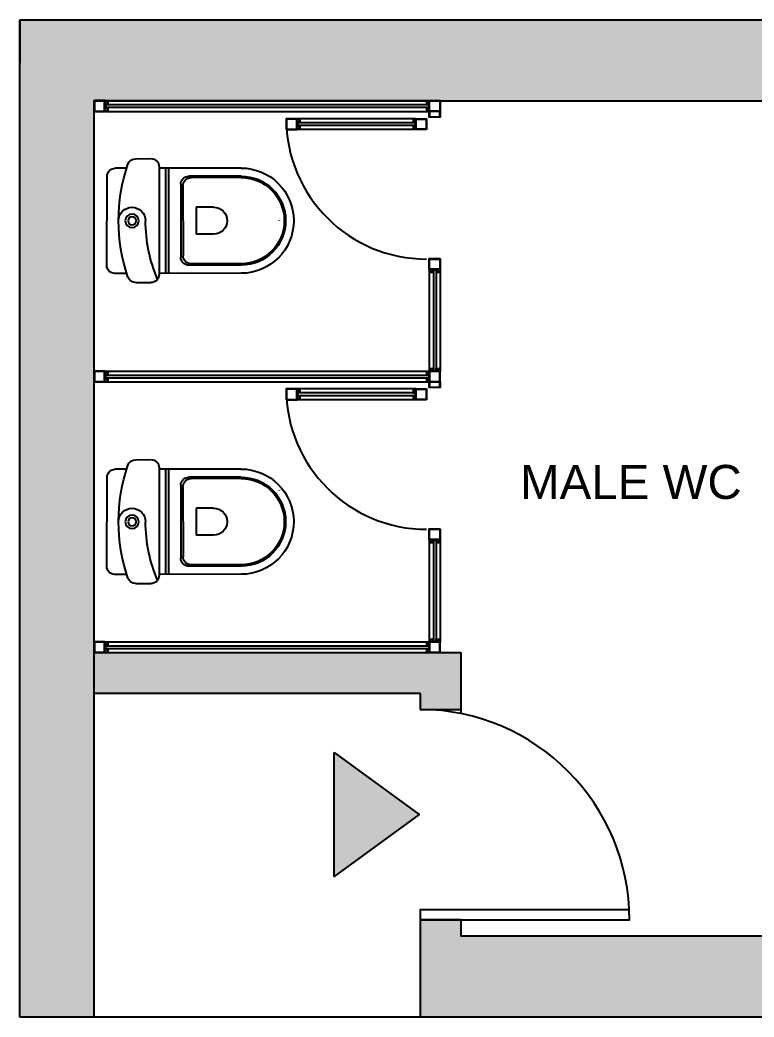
# Model space of a CAD drawing. Extents: x 128652 to 138698, y 161007 to 165865.
# Drawn here: x 128652 to 131372, y 161007 to 164701 of the extents above; entities that cross this region are included whole.
import ezdxf

# ---------------------------------------------------------------- set-up
doc = ezdxf.new("R2010")
doc.units = 0
doc.header["$LTSCALE"] = 25
for name, color, linetype in [('A-DOORS___FRAMES-G', 7, 'CONTINUOUS'), ('A-EXTERNAL_WALLS-G', 7, 'CONTINUOUS'), ('A-GROUND_FLOOR_WALLS', 7, 'CONTINUOUS'), ('A-TEXT', 7, 'CONTINUOUS'), ('A-WALL_HATCH', 254, 'CONTINUOUS'), ('WWW_CADBLOCKSFREE_COM', 7, 'CONTINUOUS')]:
    doc.layers.add(name, color=color, linetype=linetype)
doc.styles.get("Standard").update_dxf_attribs({"font": 'arial.ttf'})

# ---------------------------------------------------------------- blocks, each defined once
blk = doc.blocks.new('*U2')
at = {"layer": 'A-WALL_HATCH', "linetype": 'CONTINUOUS'}
for points in [[(128652.2, 161007.3), (128652.2, 164701), (128927.2, 161007.3)], [(128927.2, 161007.3), (128652.2, 164701), (128927.2, 164701)], [(128927.2, 164402.3), (128927.2, 164701), (128967.2, 164402.3)], [(128967.2, 164402.3), (128927.2, 164701), (128967.2, 164701)], [(128967.2, 164402.3), (128967.2, 164701), (130135.2, 164402.3)], [(130135.2, 164402.3), (128967.2, 164701), (130135.2, 164701)], [(130135.2, 164402.3), (130135.2, 164701), (130168.7, 164402.3)], [(130168.7, 164402.3), (130135.2, 164701), (130168.7, 164701)], [(130168.7, 164402.3), (130168.7, 164701), (130285.2, 164402.2)], [(130285.2, 164402.2), (130168.7, 164701), (130285.2, 164701)], [(130285.2, 164402.2), (130285.2, 164701), (132075.2, 164401.8)], [(132075.2, 164401.8), (130285.2, 164701), (132075.2, 164701)], [(128927.2, 162207.3), (128927.2, 162357.3), (128967.2, 162207.3)], [(128967.2, 162207.3), (128927.2, 162357.3), (128967.2, 162357.3)], [(128967.2, 162207.3), (128967.2, 162357.3), (130135.2, 162207.3)], [(130135.2, 162207.3), (128967.2, 162357.3), (130135.2, 162357.3)], [(130135.2, 162146.9), (130135.2, 162357.3), (130168.7, 162146.9)], [(130168.7, 162146.9), (130135.2, 162357.3), (130168.7, 162357.3)], [(130168.7, 162146.9), (130168.7, 162357.3), (130285.2, 162146.9)], [(130285.2, 162146.9), (130168.7, 162357.3), (130285.2, 162357.3)], [(130135.2, 161007.3), (130135.2, 161367.8), (130168.7, 161007.3)], [(130168.7, 161007.3), (130135.2, 161367.8), (130168.7, 161367.8)], [(130168.7, 161007.3), (130168.7, 161367.8), (130285.2, 161007.3)], [(130285.2, 161007.3), (130168.7, 161367.8), (130285.2, 161367.8)], [(130285.2, 161007.3), (130285.2, 161307.3), (132075.2, 161007.3)], [(132075.2, 161007.3), (130285.2, 161307.3), (132075.2, 161307.3)]]:
    blk.add_solid(points, dxfattribs=at)
blk = doc.blocks.new('WCOLUM')
at = {"layer": 'WWW_CADBLOCKSFREE_COM'}
for p, q in [((-19.25, 50.27), (-19.29, 19.88)), ((-16.25, 50.27), (-16.27, 30.92)), ((-15.75, 50.27), (-15.77, 31.76)), ((16.25, 50.22), (16.23, 31.72)), ((16.75, 50.22), (16.73, 30.87)), ((19.75, 50.22), (19.71, 19.88)), ((-4.76, 40.07), (-4.77, 33.57)), ((5.24, 40.06), (5.23, 33.55)), ((5.23, 33.55), (-4.77, 33.57)), ((13.72, 27.87), (-13.28, 27.91)), ((13.22, 28.72), (-12.78, 28.76)), ((19.71, 23.34), (-19.29, 23.4)), ((19.71, 22.21), (-19.29, 22.26)), ((20.22, 19.88), (-19.67, 19.88)), ((-22.68, 11.17), (-22.67, 16.88)), ((23.21, 11.15), (23.22, 16.87)), ((-19.31, 7.88), (-19.31, 3.5)), ((19.69, 7.83), (19.69, 3.6)), ((-16.32, 0.49), (16.68, 0.6))]:
    blk.add_line(p, q, dxfattribs=at)
for radius in [2.5, 1.5]:
    blk.add_circle((0.2, 9.86), radius, dxfattribs=at)
for centre, radius, start, end in [((0.25, 50.24), 19.5, 359.9159, 179.9159), ((0.25, 50.24), 16.5, 359.9159, 179.9159), ((0.25, 50.24), 16, 359.9159, 179.9159), ((0.24, 40.06), 5, 359.9159, 179.9159), ((-13.27, 30.91), 3, 179.9159, 269.9159), ((-12.77, 31.76), 3, 179.9159, 269.9159), ((13.23, 31.72), 3, 269.9159, 359.9159), ((13.73, 30.87), 3, 269.9159, 359.9159), ((-19.67, 16.88), 3, 89.9961, 179.9159), ((0.28, 69.86), 55, 246.7686, 269.9159), ((20.22, 16.88), 3, 359.9159, 89.9961), ((0.2, 9.86), 5, 269.9159, 89.9159), ((-19.68, 11.16), 3, 179.9159, 251.2183), ((20.21, 11.15), 3, 288.75, 359.9159), ((0.28, 69.86), 65, 251.2183, 288.75), ((-16.31, 3.49), 3, 179.9159, 269.9159), ((16.69, 3.6), 3, 269.9159, 359.9159)]:
    blk.add_arc(centre, radius, start, end, dxfattribs=at)
blk = doc.blocks.new('*U6')
at = {"layer": 'A-GROUND_FLOOR_WALLS', "color": 252, "linetype": 'CONTINUOUS'}
blk.add_solid([(129816.1, 161527.8), (129816.1, 161986.8), (130131.8, 161757.3)], dxfattribs=at)

msp = doc.modelspace()

# ---------------------------------------------------------------- linework, layer by layer
at = {"layer": 'A-DOORS___FRAMES-G', "linetype": 'CONTINUOUS'}
msp.add_lwpolyline([(130135.2, 161367.8), (130910, 161367.8), (130909.2, 161404.8), (130135.2, 161404.8)], close=True, dxfattribs=at)
msp.add_arc((130130.9, 161367.7), 779.2, 0.004, 89.6811, dxfattribs=at)
at = {"layer": 'A-EXTERNAL_WALLS-G', "color": 7}
for p, q in [((128652.2, 161007.3), (128652.2, 164701)), ((128652.2, 164701), (135142.2, 164701)), ((128927.2, 164401), (135442.2, 164401)), ((128927.2, 161007.3), (128927.2, 164401)), ((130285.2, 162357.3), (130285.2, 162131.5)), ((130135.2, 162207.3), (130135.2, 162146.9)), ((130135.2, 161404.8), (130135.2, 161007.3)), ((130285.2, 161367.8), (130285.2, 161307.3)), ((132075.2, 161307.3), (130285.2, 161307.3)), ((128927.2, 161007.3), (128652.2, 161007.3)), ((132225.2, 161007.3), (130135.2, 161007.3))]:
    msp.add_line(p, q, dxfattribs=at)
at = {"layer": 'A-EXTERNAL_WALLS-G'}
for p, q in [((128652.2, 164701), (128652.2, 164541)), ((128927.2, 162357.3), (130285.2, 162357.3)), ((128927.2, 162207.3), (130135.2, 162207.3)), ((130135.2, 162146.9), (130285.2, 162146.9)), ((130285.2, 161367.8), (130135.2, 161367.8)), ((130135.2, 161007.3), (128927.2, 161007.3))]:
    msp.add_line(p, q, dxfattribs=at)
at = {"layer": 'A-TEXT'}
msp.add_lwpolyline([(129816.1, 161986.8), (130131.8, 161757.3), (129816.1, 161527.8), (129816.1, 161986.8)], dxfattribs=at)
at = {"layer": 'WWW_CADBLOCKSFREE_COM', "linetype": 'CONTINUOUS'}
for p, q in [((128967.2, 164402.3), (130168.7, 164402.3)), ((128968.7, 164387.3), (130167.2, 164387.3)), ((128968.7, 164377.3), (130167.2, 164377.3)), ((128968.7, 164362.3), (130168.7, 164362.3)), ((130118.7, 164335.2), (129678.7, 164335.2)), ((130118.7, 164295.2), (129678.7, 164295.2)), ((130117.2, 164320.2), (129680.2, 164320.2)), ((130117.2, 164310.2), (129680.2, 164310.2)), ((130168.7, 163776.7), (130168.7, 163398.3)), ((130183.7, 163775.2), (130183.7, 163401.3)), ((130193.7, 163775.2), (130193.7, 163401.3)), ((130208.7, 163776.7), (130208.7, 163398.3)), ((128967.2, 163399.8), (129487.7, 163399.8)), ((128967.2, 163399.8), (130168.7, 163399.8)), ((128968.7, 163384.8), (130167.2, 163384.8)), ((128968.7, 163374.8), (130167.2, 163374.8)), ((128967.2, 163359.8), (130168.7, 163359.8)), ((128968.7, 163359.8), (129487.7, 163359.8)), ((130118.7, 163334.1), (129678.7, 163334.1)), ((130117.2, 163319.1), (129680.2, 163319.1)), ((130117.2, 163309.1), (129680.2, 163309.1)), ((130118.7, 163294.1), (129678.7, 163294.1)), ((130168.7, 162775.6), (130168.7, 162395.8)), ((130183.7, 162774.1), (130183.7, 162398.8)), ((130193.7, 162774.1), (130193.7, 162398.8)), ((130208.7, 162775.6), (130208.7, 162395.8)), ((128967.2, 162397.3), (129487.7, 162397.3)), ((128967.2, 162397.3), (130168.7, 162397.3)), ((128968.7, 162382.3), (130167.2, 162382.3)), ((128968.7, 162372.3), (130167.2, 162372.3)), ((128967.2, 162357.3), (130168.7, 162357.3)), ((128968.7, 162357.3), (129487.7, 162357.3))]:
    msp.add_line(p, q, dxfattribs=at)
at = {"layer": 'WWW_CADBLOCKSFREE_COM', "linetype": 'CONTINUOUS', "flags": 128}
for points in [[(128967.2, 164362.3), (128967.2, 164402.3), (128927.2, 164402.3), (128927.2, 164362.3)], [(128965.9, 164363.6), (128965.9, 164401), (128928.5, 164401), (128928.5, 164363.6)], [(128967.7, 164398.3), (128967.7, 164401.3), (128973.2, 164401.3), (128977.2, 164397.3), (128977.2, 164389.3), (128967.7, 164389.3), (128967.7, 164392.3), (128968.7, 164392.3), (128968.7, 164390.3), (128976.2, 164390.3), (128976.2, 164396.8), (128972.8, 164400.3), (128968.7, 164400.3), (128968.7, 164398.3)], [(128978.7, 164375.8), (128967.7, 164375.8), (128967.7, 164388.8), (128978.7, 164388.8), (128978.7, 164387.8), (128968.7, 164387.8), (128968.7, 164376.8), (128978.7, 164376.8)], [(128968.7, 164366.3), (128968.7, 164364.3), (128972.8, 164364.3), (128976.2, 164367.7), (128976.2, 164374.3), (128968.7, 164374.3), (128968.7, 164372.3), (128967.7, 164372.3), (128967.7, 164375.3), (128977.2, 164375.3), (128977.2, 164367.3), (128973.2, 164363.3), (128967.7, 164363.3), (128967.7, 164366.3)], [(130157.2, 164375.8), (130168.2, 164375.8), (130168.2, 164388.8), (130157.2, 164388.8), (130157.2, 164387.8), (130167.2, 164387.8), (130167.2, 164376.8), (130157.2, 164376.8)], [(130168.2, 164398.3), (130168.2, 164401.3), (130162.7, 164401.3), (130158.7, 164397.3), (130158.7, 164389.3), (130168.2, 164389.3), (130168.2, 164392.3), (130167.2, 164392.3), (130167.2, 164390.3), (130159.7, 164390.3), (130159.7, 164396.8), (130163.1, 164400.3), (130167.2, 164400.3), (130167.2, 164398.3)], [(130167.2, 164366.3), (130167.2, 164364.3), (130163.1, 164364.3), (130159.7, 164367.7), (130159.7, 164374.3), (130167.2, 164374.3), (130167.2, 164372.3), (130168.2, 164372.3), (130168.2, 164375.3), (130158.7, 164375.3), (130158.7, 164367.3), (130162.7, 164363.3), (130168.2, 164363.3), (130168.2, 164366.3)], [(130168.7, 164362.3), (130168.7, 164402.3), (130208.7, 164402.3), (130208.7, 164362.3)], [(130170, 164363.6), (130170, 164401), (130207.4, 164401), (130207.4, 164363.6)], [(129638.7, 164295.2), (129678.7, 164295.2), (129678.7, 164335.2), (129638.7, 164335.2)], [(129640, 164296.5), (129677.4, 164296.5), (129677.4, 164333.9), (129640, 164333.9)], [(129679.2, 164331.2), (129679.2, 164334.2), (129684.7, 164334.2), (129688.7, 164330.2), (129688.7, 164322.2), (129679.2, 164322.2), (129679.2, 164325.2), (129680.2, 164325.2), (129680.2, 164323.2), (129687.7, 164323.2), (129687.7, 164329.8), (129684.3, 164333.2), (129680.2, 164333.2), (129680.2, 164331.2)], [(130118.2, 164331.2), (130118.2, 164334.2), (130112.7, 164334.2), (130108.7, 164330.2), (130108.7, 164322.2), (130118.2, 164322.2), (130118.2, 164325.2), (130117.2, 164325.2), (130117.2, 164323.2), (130109.7, 164323.2), (130109.7, 164329.8), (130113.1, 164333.2), (130117.2, 164333.2), (130117.2, 164331.2)], [(130158.7, 164295.2), (130118.7, 164295.2), (130118.7, 164335.2), (130158.7, 164335.2)], [(130157.4, 164296.5), (130120, 164296.5), (130120, 164333.9), (130157.4, 164333.9)], [(130170, 164360.9), (130170, 164342.2), (130207.4, 164342.2), (130207.4, 164360.9), (130208.7, 164360.9), (130208.7, 164340.9), (130168.7, 164340.9), (130168.7, 164360.9)], [(129690.2, 164308.7), (129679.2, 164308.7), (129679.2, 164321.7), (129690.2, 164321.7), (129690.2, 164320.7), (129680.2, 164320.7), (129680.2, 164309.7), (129690.2, 164309.7)], [(129680.2, 164299.2), (129680.2, 164297.2), (129684.3, 164297.2), (129687.7, 164300.6), (129687.7, 164307.2), (129680.2, 164307.2), (129680.2, 164305.2), (129679.2, 164305.2), (129679.2, 164308.2), (129688.7, 164308.2), (129688.7, 164300.2), (129684.7, 164296.2), (129679.2, 164296.2), (129679.2, 164299.2)], [(130107.2, 164308.7), (130118.2, 164308.7), (130118.2, 164321.7), (130107.2, 164321.7), (130107.2, 164320.7), (130117.2, 164320.7), (130117.2, 164309.7), (130107.2, 164309.7)], [(130117.2, 164299.2), (130117.2, 164297.2), (130113.1, 164297.2), (130109.7, 164300.6), (130109.7, 164307.2), (130117.2, 164307.2), (130117.2, 164305.2), (130118.2, 164305.2), (130118.2, 164308.2), (130108.7, 164308.2), (130108.7, 164300.2), (130112.7, 164296.2), (130118.2, 164296.2), (130118.2, 164299.2)], [(130208.7, 163816.7), (130208.7, 163776.7), (130168.7, 163776.7), (130168.7, 163816.7)], [(130207.4, 163815.4), (130207.4, 163778), (130170, 163778), (130170, 163815.4)], [(130172.7, 163776.2), (130169.7, 163776.2), (130169.7, 163770.7), (130173.7, 163766.7), (130181.7, 163766.7), (130181.7, 163776.2), (130178.7, 163776.2), (130178.7, 163775.2), (130180.7, 163775.2), (130180.7, 163767.7), (130174.1, 163767.7), (130170.7, 163771.1), (130170.7, 163775.2), (130172.7, 163775.2)], [(130195.2, 163765.2), (130195.2, 163776.2), (130182.2, 163776.2), (130182.2, 163765.2), (130183.2, 163765.2), (130183.2, 163775.2), (130194.2, 163775.2), (130194.2, 163765.2)], [(130204.7, 163775.2), (130206.7, 163775.2), (130206.7, 163771.1), (130203.3, 163767.7), (130196.7, 163767.7), (130196.7, 163775.2), (130198.7, 163775.2), (130198.7, 163776.2), (130195.7, 163776.2), (130195.7, 163766.7), (130203.7, 163766.7), (130207.7, 163770.7), (130207.7, 163776.2), (130204.7, 163776.2)], [(130172.7, 163400.3), (130169.7, 163400.3), (130169.7, 163405.8), (130173.7, 163409.8), (130181.7, 163409.8), (130181.7, 163400.3), (130178.7, 163400.3), (130178.7, 163401.3), (130180.7, 163401.3), (130180.7, 163408.8), (130174.1, 163408.8), (130170.7, 163405.4), (130170.7, 163401.3), (130172.7, 163401.3)], [(130195.2, 163411.3), (130195.2, 163400.3), (130182.2, 163400.3), (130182.2, 163411.3), (130183.2, 163411.3), (130183.2, 163401.3), (130194.2, 163401.3), (130194.2, 163411.3)], [(130204.7, 163401.3), (130206.7, 163401.3), (130206.7, 163405.4), (130203.3, 163408.8), (130196.7, 163408.8), (130196.7, 163401.3), (130198.7, 163401.3), (130198.7, 163400.3), (130195.7, 163400.3), (130195.7, 163409.8), (130203.7, 163409.8), (130207.7, 163405.8), (130207.7, 163400.3), (130204.7, 163400.3)], [(128967.2, 163359.8), (128967.2, 163399.8), (128927.2, 163399.8), (128927.2, 163359.8)], [(128965.9, 163361.1), (128965.9, 163398.5), (128928.5, 163398.5), (128928.5, 163361.1)], [(128967.7, 163395.8), (128967.7, 163398.8), (128973.2, 163398.8), (128977.2, 163394.8), (128977.2, 163386.8), (128967.7, 163386.8), (128967.7, 163389.8), (128968.7, 163389.8), (128968.7, 163387.8), (128976.2, 163387.8), (128976.2, 163394.4), (128972.8, 163397.8), (128968.7, 163397.8), (128968.7, 163395.8)], [(128978.7, 163373.3), (128967.7, 163373.3), (128967.7, 163386.3), (128978.7, 163386.3), (128978.7, 163385.3), (128968.7, 163385.3), (128968.7, 163374.3), (128978.7, 163374.3)], [(128968.7, 163363.8), (128968.7, 163361.8), (128972.8, 163361.8), (128976.2, 163365.2), (128976.2, 163371.8), (128968.7, 163371.8), (128968.7, 163369.8), (128967.7, 163369.8), (128967.7, 163372.8), (128977.2, 163372.8), (128977.2, 163364.8), (128973.2, 163360.8), (128967.7, 163360.8), (128967.7, 163363.8)], [(130157.2, 163373.3), (130168.2, 163373.3), (130168.2, 163386.3), (130157.2, 163386.3), (130157.2, 163385.3), (130167.2, 163385.3), (130167.2, 163374.3), (130157.2, 163374.3)], [(130168.2, 163395.8), (130168.2, 163398.8), (130162.7, 163398.8), (130158.7, 163394.8), (130158.7, 163386.8), (130168.2, 163386.8), (130168.2, 163389.8), (130167.2, 163389.8), (130167.2, 163387.8), (130159.7, 163387.8), (130159.7, 163394.4), (130163.1, 163397.8), (130167.2, 163397.8), (130167.2, 163395.8)], [(130167.2, 163363.8), (130167.2, 163361.8), (130163.1, 163361.8), (130159.7, 163365.2), (130159.7, 163371.8), (130167.2, 163371.8), (130167.2, 163369.8), (130168.2, 163369.8), (130168.2, 163372.8), (130158.7, 163372.8), (130158.7, 163364.8), (130162.7, 163360.8), (130168.2, 163360.8), (130168.2, 163363.8)], [(130208.7, 163359.8), (130208.7, 163399.8), (130168.7, 163399.8), (130168.7, 163359.8)], [(130207.4, 163361.1), (130207.4, 163398.5), (130170, 163398.5), (130170, 163361.1)], [(129638.7, 163294.1), (129678.7, 163294.1), (129678.7, 163334.1), (129638.7, 163334.1)], [(129640, 163295.4), (129677.4, 163295.4), (129677.4, 163332.8), (129640, 163332.8)], [(129679.2, 163330.1), (129679.2, 163333.1), (129684.7, 163333.1), (129688.7, 163329.1), (129688.7, 163321.1), (129679.2, 163321.1), (129679.2, 163324.1), (129680.2, 163324.1), (129680.2, 163322.1), (129687.7, 163322.1), (129687.7, 163328.7), (129684.3, 163332.1), (129680.2, 163332.1), (129680.2, 163330.1)], [(130118.2, 163330.1), (130118.2, 163333.1), (130112.7, 163333.1), (130108.7, 163329.1), (130108.7, 163321.1), (130118.2, 163321.1), (130118.2, 163324.1), (130117.2, 163324.1), (130117.2, 163322.1), (130109.7, 163322.1), (130109.7, 163328.7), (130113.1, 163332.1), (130117.2, 163332.1), (130117.2, 163330.1)], [(130158.7, 163294.1), (130118.7, 163294.1), (130118.7, 163334.1), (130158.7, 163334.1)], [(130157.4, 163295.4), (130120, 163295.4), (130120, 163332.8), (130157.4, 163332.8)], [(130170, 163359.8), (130170, 163341.1), (130207.4, 163341.1), (130207.4, 163359.8), (130208.7, 163359.8), (130208.7, 163339.8), (130168.7, 163339.8), (130168.7, 163359.8)], [(129690.2, 163307.6), (129679.2, 163307.6), (129679.2, 163320.6), (129690.2, 163320.6), (129690.2, 163319.6), (129680.2, 163319.6), (129680.2, 163308.6), (129690.2, 163308.6)], [(129680.2, 163298.1), (129680.2, 163296.1), (129684.3, 163296.1), (129687.7, 163299.5), (129687.7, 163306.1), (129680.2, 163306.1), (129680.2, 163304.1), (129679.2, 163304.1), (129679.2, 163307.1), (129688.7, 163307.1), (129688.7, 163299.1), (129684.7, 163295.1), (129679.2, 163295.1), (129679.2, 163298.1)], [(130107.2, 163307.6), (130118.2, 163307.6), (130118.2, 163320.6), (130107.2, 163320.6), (130107.2, 163319.6), (130117.2, 163319.6), (130117.2, 163308.6), (130107.2, 163308.6)], [(130117.2, 163298.1), (130117.2, 163296.1), (130113.1, 163296.1), (130109.7, 163299.5), (130109.7, 163306.1), (130117.2, 163306.1), (130117.2, 163304.1), (130118.2, 163304.1), (130118.2, 163307.1), (130108.7, 163307.1), (130108.7, 163299.1), (130112.7, 163295.1), (130118.2, 163295.1), (130118.2, 163298.1)], [(130208.7, 162815.6), (130208.7, 162775.6), (130168.7, 162775.6), (130168.7, 162815.6)], [(130207.4, 162814.3), (130207.4, 162776.9), (130170, 162776.9), (130170, 162814.3)], [(130172.7, 162775.1), (130169.7, 162775.1), (130169.7, 162769.6), (130173.7, 162765.6), (130181.7, 162765.6), (130181.7, 162775.1), (130178.7, 162775.1), (130178.7, 162774.1), (130180.7, 162774.1), (130180.7, 162766.6), (130174.1, 162766.6), (130170.7, 162770), (130170.7, 162774.1), (130172.7, 162774.1)], [(130195.2, 162764.1), (130195.2, 162775.1), (130182.2, 162775.1), (130182.2, 162764.1), (130183.2, 162764.1), (130183.2, 162774.1), (130194.2, 162774.1), (130194.2, 162764.1)], [(130204.7, 162774.1), (130206.7, 162774.1), (130206.7, 162770), (130203.3, 162766.6), (130196.7, 162766.6), (130196.7, 162774.1), (130198.7, 162774.1), (130198.7, 162775.1), (130195.7, 162775.1), (130195.7, 162765.6), (130203.7, 162765.6), (130207.7, 162769.6), (130207.7, 162775.1), (130204.7, 162775.1)], [(130195.2, 162408.8), (130195.2, 162397.8), (130182.2, 162397.8), (130182.2, 162408.8), (130183.2, 162408.8), (130183.2, 162398.8), (130194.2, 162398.8), (130194.2, 162408.8)], [(128967.2, 162357.3), (128967.2, 162397.3), (128927.2, 162397.3), (128927.2, 162357.3)], [(128965.9, 162358.6), (128965.9, 162396), (128928.5, 162396), (128928.5, 162358.6)], [(128967.7, 162393.3), (128967.7, 162396.3), (128973.2, 162396.3), (128977.2, 162392.3), (128977.2, 162384.3), (128967.7, 162384.3), (128967.7, 162387.3), (128968.7, 162387.3), (128968.7, 162385.3), (128976.2, 162385.3), (128976.2, 162391.9), (128972.8, 162395.3), (128968.7, 162395.3), (128968.7, 162393.3)], [(128978.7, 162370.8), (128967.7, 162370.8), (128967.7, 162383.8), (128978.7, 162383.8), (128978.7, 162382.8), (128968.7, 162382.8), (128968.7, 162371.8), (128978.7, 162371.8)], [(130157.2, 162370.8), (130168.2, 162370.8), (130168.2, 162383.8), (130157.2, 162383.8), (130157.2, 162382.8), (130167.2, 162382.8), (130167.2, 162371.8), (130157.2, 162371.8)], [(130168.2, 162393.3), (130168.2, 162396.3), (130162.7, 162396.3), (130158.7, 162392.3), (130158.7, 162384.3), (130168.2, 162384.3), (130168.2, 162387.3), (130167.2, 162387.3), (130167.2, 162385.3), (130159.7, 162385.3), (130159.7, 162391.9), (130163.1, 162395.3), (130167.2, 162395.3), (130167.2, 162393.3)], [(130208.7, 162357.3), (130208.7, 162397.3), (130168.7, 162397.3), (130168.7, 162357.3)], [(130172.7, 162397.8), (130169.7, 162397.8), (130169.7, 162403.3), (130173.7, 162407.3), (130181.7, 162407.3), (130181.7, 162397.8), (130178.7, 162397.8), (130178.7, 162398.8), (130180.7, 162398.8), (130180.7, 162406.3), (130174.1, 162406.3), (130170.7, 162402.9), (130170.7, 162398.8), (130172.7, 162398.8)], [(130207.4, 162358.6), (130207.4, 162396), (130170, 162396), (130170, 162358.6)], [(130204.7, 162398.8), (130206.7, 162398.8), (130206.7, 162402.9), (130203.3, 162406.3), (130196.7, 162406.3), (130196.7, 162398.8), (130198.7, 162398.8), (130198.7, 162397.8), (130195.7, 162397.8), (130195.7, 162407.3), (130203.7, 162407.3), (130207.7, 162403.3), (130207.7, 162397.8), (130204.7, 162397.8)], [(128968.7, 162361.3), (128968.7, 162359.3), (128972.8, 162359.3), (128976.2, 162362.8), (128976.2, 162369.3), (128968.7, 162369.3), (128968.7, 162367.3), (128967.7, 162367.3), (128967.7, 162370.3), (128977.2, 162370.3), (128977.2, 162362.3), (128973.2, 162358.3), (128967.7, 162358.3), (128967.7, 162361.3)], [(130167.2, 162361.3), (130167.2, 162359.3), (130163.1, 162359.3), (130159.7, 162362.8), (130159.7, 162369.3), (130167.2, 162369.3), (130167.2, 162367.3), (130168.2, 162367.3), (130168.2, 162370.3), (130158.7, 162370.3), (130158.7, 162362.3), (130162.7, 162358.3), (130168.2, 162358.3), (130168.2, 162361.3)]]:
    msp.add_lwpolyline(points, close=True, dxfattribs=at)
at = {"layer": 'WWW_CADBLOCKSFREE_COM'}
for points in [[(129612.1, 163958.9), (129612.1, 163958.1)], [(129612.1, 162957.8), (129612.1, 162957)]]:
    msp.add_lwpolyline(points, dxfattribs=at)
at = {"layer": 'WWW_CADBLOCKSFREE_COM', "linetype": 'CONTINUOUS'}
for centre in [(130158.7, 164335.2), (130158.7, 163334.1)]:
    msp.add_arc(centre, 520, 180, 270, dxfattribs=at)

# ---------------------------------------------------------------- block references
at = {"layer": 'A-GROUND_FLOOR_WALLS', "color": 252}
msp.add_blockref('*U6', (0, 0), dxfattribs=at)
at = {"layer": 'A-WALL_HATCH'}
msp.add_blockref('*U2', (0, 0), dxfattribs=at)
at = {"layer": 'WWW_CADBLOCKSFREE_COM', "xscale": -10.00000000021828, "yscale": 10.00000000021828, "zscale": 10, "rotation": 270}
for p in [(128969, 163954.9), (128969, 162839.9)]:
    msp.add_blockref('WCOLUM', p, dxfattribs=at)

# ---------------------------------------------------------------- texts
at = {"layer": 'A-TEXT', "linetype": 'CONTINUOUS'}
msp.add_text('MALE WC', height=126, dxfattribs=at).set_placement((130504.8, 162926.6))

doc.saveas('drawing.dxf')
